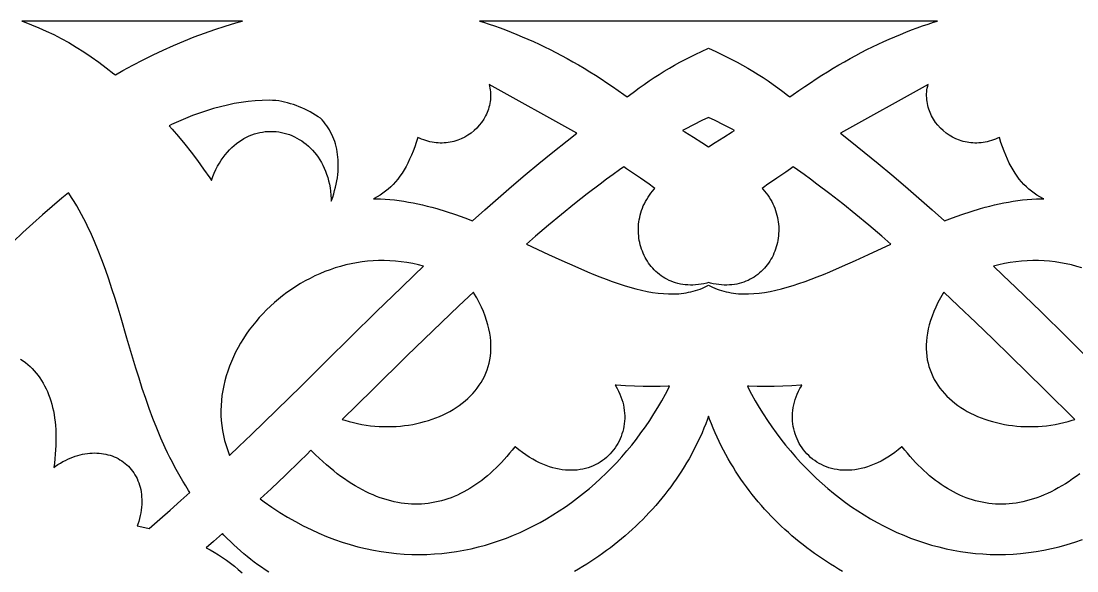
# Model space of a CAD drawing. Extents: x -340 to 340, y -265 to 265.
# Drawn here: x 50 to 104.3, y -183.5 to -155.2 of the extents above; entities that cross this region are included whole.
import ezdxf

# ---------------------------------------------------------------- set-up
doc = ezdxf.new("R2010")
doc.units = 0
doc.layers.add('LAYER_1', color=18, linetype='CONTINUOUS')

msp = doc.modelspace()

# ---------------------------------------------------------------- linework, layer by layer
at = {"layer": 'LAYER_1'}
for points in [[(50.018, -155.202), (50.14, -155.243), (50.519, -155.386), (50.899, -155.542), (51.282, -155.713), (51.665, -155.897), (52.05, -156.096), (52.435, -156.309), (52.821, -156.538), (53.208, -156.781), (53.595, -157.04), (53.981, -157.314), (54.368, -157.604), (54.752, -157.908), (54.832, -157.973), (55.225, -157.75), (55.739, -157.469), (56.256, -157.199), (56.776, -156.939), (57.298, -156.691), (57.823, -156.455), (58.35, -156.23), (58.88, -156.017), (59.413, -155.818), (59.947, -155.631), (60.484, -155.458), (61.023, -155.298), (61.294, -155.223), (61.376, -155.202)], [(96.071, -155.554), (96.355, -155.453), (96.639, -155.357), (96.922, -155.265), (97.127, -155.202), (85.347, -155.202), (73.567, -155.202), (73.772, -155.265), (74.055, -155.357), (74.338, -155.453), (74.622, -155.554), (74.907, -155.659), (75.192, -155.769), (75.478, -155.884), (75.764, -156.003), (76.05, -156.127), (76.337, -156.255), (76.625, -156.389), (76.913, -156.527), (77.201, -156.67), (77.49, -156.818), (77.779, -156.971), (78.069, -157.128), (78.359, -157.291), (78.65, -157.458), (78.941, -157.631), (79.233, -157.809), (79.525, -157.992), (79.817, -158.18), (80.11, -158.373), (80.403, -158.571), (80.697, -158.775), (80.991, -158.984), (81.162, -159.108), (81.284, -159.01), (81.53, -158.822), (81.779, -158.638), (82.031, -158.459), (82.285, -158.283), (82.543, -158.113), (82.803, -157.946), (83.066, -157.784), (83.331, -157.626), (83.599, -157.472), (83.87, -157.322), (84.144, -157.177), (84.42, -157.035), (84.699, -156.898), (84.98, -156.765), (85.347, -156.598), (85.713, -156.765), (85.995, -156.898), (86.273, -157.035), (86.55, -157.177), (86.823, -157.322), (87.094, -157.472), (87.362, -157.626), (87.628, -157.784), (87.891, -157.946), (88.151, -158.113), (88.408, -158.283), (88.663, -158.459), (88.915, -158.638), (89.163, -158.822), (89.409, -159.01), (89.532, -159.108), (89.703, -158.984), (89.997, -158.775), (90.29, -158.571), (90.584, -158.373), (90.877, -158.18), (91.169, -157.992), (91.461, -157.809), (91.753, -157.631), (92.044, -157.458), (92.334, -157.291), (92.624, -157.128), (92.914, -156.971), (93.204, -156.818), (93.492, -156.67), (93.781, -156.527), (94.069, -156.389), (94.356, -156.255), (94.643, -156.127), (94.93, -156.003), (95.216, -155.884), (95.501, -155.769), (95.786, -155.659)], [(68.104, -164.351), (68.241, -164.351), (68.479, -164.356), (68.717, -164.368), (68.956, -164.385), (69.196, -164.409), (69.435, -164.438), (69.675, -164.473), (69.916, -164.513), (70.156, -164.557), (70.397, -164.607), (70.637, -164.661), (70.878, -164.72), (71.119, -164.783), (71.361, -164.85), (71.842, -164.996), (72.323, -165.155), (72.804, -165.327), (73.206, -165.48), (73.84, -164.91), (74.524, -164.307), (75.216, -163.708), (75.915, -163.114), (76.623, -162.525), (77.34, -161.941), (78.067, -161.362), (78.563, -160.977), (74.058, -158.468), (74.077, -158.543), (74.097, -158.645), (74.113, -158.747), (74.124, -158.848), (74.13, -158.949), (74.131, -159.05), (74.128, -159.15), (74.121, -159.248), (74.109, -159.346), (74.094, -159.443), (74.074, -159.539), (74.05, -159.633), (74.022, -159.727), (73.991, -159.818), (73.956, -159.908), (73.917, -159.997), (73.874, -160.085), (73.78, -160.252), (73.673, -160.412), (73.553, -160.564), (73.423, -160.706), (73.282, -160.839), (73.13, -160.961), (72.97, -161.072), (72.801, -161.172), (72.624, -161.258), (72.442, -161.331), (72.346, -161.363), (72.25, -161.391), (72.153, -161.415), (72.054, -161.436), (71.954, -161.453), (71.853, -161.465), (71.751, -161.474), (71.647, -161.478), (71.543, -161.479), (71.439, -161.475), (71.333, -161.466), (71.228, -161.453), (71.121, -161.436), (71.015, -161.413), (70.908, -161.387), (70.801, -161.355), (70.694, -161.318), (70.588, -161.277), (70.481, -161.23), (70.39, -161.186), (70.386, -161.199), (70.309, -161.442), (70.229, -161.675), (70.146, -161.897), (70.06, -162.11), (69.971, -162.312), (69.879, -162.505), (69.784, -162.689), (69.684, -162.863), (69.581, -163.029), (69.474, -163.187), (69.363, -163.335), (69.247, -163.476), (69.127, -163.609), (69.002, -163.734), (68.872, -163.851), (68.737, -163.961), (68.598, -164.063), (68.454, -164.159), (68.304, -164.247), (68.15, -164.329)], [(102.215, -164.356), (102.453, -164.351), (102.589, -164.351), (102.543, -164.329), (102.389, -164.247), (102.24, -164.159), (102.096, -164.063), (101.956, -163.961), (101.822, -163.851), (101.692, -163.734), (101.567, -163.609), (101.447, -163.476), (101.331, -163.335), (101.219, -163.187), (101.112, -163.029), (101.009, -162.863), (100.91, -162.689), (100.814, -162.505), (100.722, -162.312), (100.634, -162.11), (100.548, -161.897), (100.465, -161.675), (100.385, -161.442), (100.307, -161.199), (100.303, -161.186), (100.212, -161.23), (100.106, -161.277), (99.999, -161.318), (99.892, -161.355), (99.786, -161.387), (99.679, -161.413), (99.572, -161.436), (99.466, -161.453), (99.36, -161.466), (99.255, -161.475), (99.15, -161.479), (99.046, -161.478), (98.943, -161.474), (98.841, -161.465), (98.74, -161.453), (98.64, -161.436), (98.541, -161.415), (98.444, -161.391), (98.348, -161.363), (98.251, -161.331), (98.069, -161.258), (97.892, -161.172), (97.724, -161.072), (97.563, -160.961), (97.412, -160.839), (97.271, -160.706), (97.14, -160.564), (97.021, -160.412), (96.913, -160.252), (96.82, -160.085), (96.777, -159.997), (96.738, -159.908), (96.703, -159.818), (96.671, -159.727), (96.644, -159.633), (96.62, -159.539), (96.6, -159.443), (96.584, -159.346), (96.573, -159.248), (96.565, -159.15), (96.562, -159.05), (96.564, -158.949), (96.57, -158.848), (96.581, -158.747), (96.596, -158.645), (96.617, -158.543), (96.635, -158.468), (92.13, -160.977), (92.627, -161.362), (93.354, -161.941), (94.071, -162.525), (94.779, -163.114), (95.478, -163.708), (96.169, -164.307), (96.853, -164.91), (97.488, -165.48), (97.889, -165.327), (98.37, -165.155), (98.852, -164.996), (99.333, -164.85), (99.575, -164.783), (99.815, -164.72), (100.056, -164.661), (100.297, -164.607), (100.538, -164.557), (100.778, -164.513), (101.018, -164.473), (101.258, -164.438), (101.498, -164.409), (101.737, -164.385), (101.976, -164.368)], [(65.941, -164.465), (65.95, -164.441), (66.011, -164.266), (66.065, -164.093), (66.113, -163.923), (66.156, -163.755), (66.193, -163.589), (66.225, -163.425), (66.251, -163.264), (66.271, -163.105), (66.286, -162.949), (66.296, -162.795), (66.3, -162.643), (66.3, -162.494), (66.294, -162.348), (66.283, -162.205), (66.267, -162.064), (66.246, -161.925), (66.22, -161.79), (66.189, -161.657), (66.154, -161.527), (66.114, -161.4), (66.069, -161.275), (66.019, -161.154), (65.966, -161.035), (65.907, -160.919), (65.844, -160.806), (65.777, -160.696), (65.705, -160.589), (65.629, -160.485), (65.549, -160.384), (65.464, -160.286), (65.387, -160.204), (65.268, -160.123), (65.131, -160.035), (64.993, -159.952), (64.854, -159.874), (64.714, -159.8), (64.572, -159.731), (64.429, -159.666), (64.284, -159.606), (64.138, -159.551), (63.991, -159.499), (63.843, -159.453), (63.693, -159.41), (63.541, -159.372), (63.388, -159.338), (63.234, -159.309), (63.088, -159.286), (62.92, -159.281), (62.742, -159.279), (62.384, -159.286), (62.026, -159.307), (61.668, -159.341), (61.31, -159.388), (60.952, -159.448), (60.594, -159.521), (60.236, -159.606), (59.878, -159.703), (59.519, -159.812), (59.161, -159.933), (58.802, -160.065), (58.444, -160.208), (58.085, -160.362), (57.726, -160.526), (57.603, -160.586), (57.758, -160.759), (58.086, -161.143), (58.412, -161.54), (58.736, -161.951), (59.056, -162.377), (59.375, -162.819), (59.692, -163.276), (59.773, -163.399), (59.845, -163.206), (59.922, -163.022), (60.004, -162.845), (60.091, -162.676), (60.183, -162.515), (60.279, -162.361), (60.38, -162.215), (60.485, -162.077), (60.593, -161.946), (60.706, -161.823), (60.821, -161.708), (60.941, -161.6), (61.063, -161.5), (61.188, -161.407), (61.315, -161.322), (61.445, -161.244), (61.577, -161.174), (61.711, -161.112), (61.847, -161.057), (61.984, -161.009), (62.122, -160.969), (62.261, -160.936), (62.401, -160.91), (62.541, -160.892), (62.681, -160.881), (62.822, -160.877), (62.962, -160.88), (63.101, -160.891), (63.24, -160.908), (63.378, -160.932), (63.514, -160.963), (63.649, -161.001), (63.783, -161.046), (63.914, -161.098), (64.043, -161.156), (64.17, -161.22), (64.295, -161.291), (64.417, -161.369), (64.535, -161.452), (64.65, -161.542), (64.762, -161.639), (64.871, -161.741), (64.975, -161.85), (65.075, -161.964), (65.171, -162.085), (65.262, -162.211), (65.348, -162.343), (65.43, -162.481), (65.506, -162.624), (65.577, -162.773), (65.642, -162.927), (65.702, -163.087), (65.755, -163.252), (65.802, -163.422), (65.843, -163.597), (65.877, -163.777), (65.905, -163.963), (65.925, -164.153), (65.938, -164.348)], [(84.013, -160.829), (84.134, -160.902), (84.567, -161.169), (85.008, -161.449), (85.347, -161.668), (85.685, -161.449), (86.126, -161.169), (86.559, -160.902), (86.681, -160.829), (86.553, -160.76), (86.123, -160.535), (85.693, -160.323), (85.347, -160.16), (85, -160.323), (84.571, -160.535), (84.14, -160.76)], [(82.466, -169.164), (82.746, -169.202), (83.02, -169.228), (83.29, -169.242), (83.555, -169.243), (83.684, -169.238), (83.813, -169.23), (83.941, -169.218), (84.067, -169.203), (84.192, -169.184), (84.315, -169.161), (84.437, -169.135), (84.558, -169.105), (84.678, -169.071), (84.796, -169.032), (84.913, -168.99), (85.028, -168.944), (85.143, -168.894), (85.347, -168.796), (85.551, -168.894), (85.665, -168.944), (85.781, -168.99), (85.898, -169.032), (86.016, -169.071), (86.135, -169.105), (86.256, -169.135), (86.378, -169.161), (86.502, -169.184), (86.627, -169.203), (86.753, -169.218), (86.88, -169.23), (87.009, -169.238), (87.138, -169.243), (87.404, -169.242), (87.673, -169.228), (87.948, -169.202), (88.227, -169.164), (88.511, -169.114), (88.8, -169.053), (89.093, -168.982), (89.391, -168.9), (89.692, -168.81), (89.998, -168.71), (90.307, -168.603), (90.62, -168.487), (90.936, -168.365), (91.256, -168.237), (91.578, -168.102), (92.233, -167.818), (92.898, -167.518), (93.573, -167.207), (94.714, -166.678), (94.253, -166.277), (93.585, -165.707), (92.917, -165.152), (92.251, -164.613), (91.586, -164.091), (90.921, -163.586), (90.589, -163.34), (90.257, -163.099), (89.925, -162.863), (89.706, -162.71), (89.561, -162.812), (89.315, -162.979), (88.852, -163.288), (88.627, -163.441), (88.402, -163.6), (88.172, -163.769), (88.109, -163.818), (88.138, -163.849), (88.227, -163.95), (88.311, -164.054), (88.389, -164.16), (88.463, -164.268), (88.53, -164.378), (88.593, -164.49), (88.651, -164.603), (88.703, -164.717), (88.75, -164.832), (88.793, -164.949), (88.83, -165.066), (88.863, -165.184), (88.89, -165.303), (88.913, -165.422), (88.931, -165.541), (88.944, -165.661), (88.953, -165.78), (88.957, -165.899), (88.956, -166.017), (88.951, -166.136), (88.941, -166.253), (88.927, -166.37), (88.909, -166.485), (88.886, -166.6), (88.859, -166.713), (88.828, -166.825), (88.793, -166.936), (88.753, -167.045), (88.709, -167.152), (88.661, -167.257), (88.61, -167.36), (88.554, -167.46), (88.494, -167.559), (88.43, -167.654), (88.363, -167.747), (88.292, -167.837), (88.217, -167.924), (88.138, -168.008), (88.055, -168.089), (87.969, -168.166), (87.879, -168.239), (87.786, -168.309), (87.689, -168.374), (87.589, -168.435), (87.485, -168.492), (87.379, -168.544), (87.269, -168.592), (87.155, -168.635), (87.039, -168.673), (86.92, -168.705), (86.798, -168.733), (86.673, -168.755), (86.546, -168.771), (86.416, -168.781), (86.284, -168.786), (86.149, -168.785), (86.011, -168.777), (85.872, -168.764), (85.73, -168.744), (85.586, -168.717), (85.44, -168.684), (85.347, -168.659), (85.253, -168.684), (85.108, -168.717), (84.964, -168.744), (84.822, -168.764), (84.682, -168.777), (84.545, -168.785), (84.41, -168.786), (84.278, -168.781), (84.147, -168.771), (84.02, -168.755), (83.895, -168.733), (83.773, -168.705), (83.654, -168.673), (83.538, -168.635), (83.425, -168.592), (83.315, -168.544), (83.208, -168.492), (83.105, -168.435), (83.004, -168.374), (82.908, -168.309), (82.814, -168.239), (82.725, -168.166), (82.638, -168.089), (82.556, -168.008), (82.477, -167.924), (82.402, -167.837), (82.331, -167.747), (82.263, -167.654), (82.199, -167.559), (82.14, -167.46), (82.084, -167.36), (82.032, -167.257), (81.984, -167.152), (81.941, -167.045), (81.901, -166.936), (81.866, -166.825), (81.834, -166.713), (81.807, -166.6), (81.785, -166.485), (81.766, -166.37), (81.752, -166.253), (81.742, -166.136), (81.737, -166.017), (81.737, -165.899), (81.741, -165.78), (81.749, -165.661), (81.763, -165.541), (81.781, -165.422), (81.803, -165.303), (81.831, -165.184), (81.863, -165.066), (81.901, -164.949), (81.943, -164.832), (81.99, -164.717), (82.043, -164.603), (82.1, -164.49), (82.163, -164.378), (82.231, -164.268), (82.304, -164.16), (82.383, -164.054), (82.466, -163.95), (82.555, -163.849), (82.584, -163.818), (82.521, -163.769), (82.291, -163.6), (82.066, -163.441), (81.842, -163.288), (81.378, -162.979), (81.132, -162.812), (80.987, -162.71), (80.769, -162.863), (80.436, -163.099), (80.104, -163.34), (79.772, -163.586), (79.108, -164.091), (78.442, -164.613), (77.776, -165.152), (77.109, -165.707), (76.44, -166.277), (75.98, -166.678), (77.121, -167.207), (77.796, -167.518), (78.461, -167.818), (79.116, -168.102), (79.438, -168.237), (79.758, -168.365), (80.074, -168.487), (80.387, -168.603), (80.696, -168.71), (81.001, -168.81), (81.303, -168.9), (81.6, -168.982), (81.894, -169.053), (82.182, -169.114)], [(70.21, -168.27), (70.683, -167.82), (70.42, -167.749), (70.126, -167.682), (69.832, -167.628), (69.538, -167.585), (69.246, -167.553), (68.955, -167.533), (68.664, -167.524), (68.376, -167.526), (68.089, -167.538), (67.804, -167.561), (67.52, -167.595), (67.24, -167.638), (66.961, -167.691), (66.685, -167.753), (66.412, -167.825), (66.143, -167.906), (65.876, -167.996), (65.613, -168.095), (65.354, -168.202), (65.098, -168.318), (64.847, -168.441), (64.6, -168.572), (64.358, -168.711), (64.12, -168.857), (63.887, -169.01), (63.66, -169.17), (63.438, -169.337), (63.222, -169.51), (63.011, -169.689), (62.807, -169.875), (62.609, -170.066), (62.417, -170.262), (62.232, -170.464), (62.054, -170.671), (61.884, -170.883), (61.72, -171.099), (61.564, -171.319), (61.416, -171.544), (61.276, -171.772), (61.144, -172.004), (61.02, -172.24), (60.905, -172.478), (60.799, -172.719), (60.702, -172.964), (60.614, -173.21), (60.535, -173.459), (60.466, -173.709), (60.406, -173.962), (60.357, -174.216), (60.318, -174.471), (60.289, -174.727), (60.27, -174.985), (60.263, -175.243), (60.266, -175.501), (60.28, -175.759), (60.306, -176.018), (60.343, -176.276), (60.392, -176.535), (60.453, -176.792), (60.526, -177.049), (60.612, -177.305), (60.708, -177.554), (61.191, -177.095), (61.838, -176.474), (63.124, -175.224), (64.401, -173.967), (65.677, -172.705), (66.957, -171.439), (68.246, -170.171), (69.55, -168.904)], [(73.661, -169.918), (73.546, -169.681), (73.418, -169.44), (73.277, -169.196), (73.249, -169.151), (72.507, -169.848), (71.606, -170.707), (70.716, -171.566), (69.834, -172.427), (68.069, -174.161), (66.503, -175.704), (66.637, -175.748), (66.855, -175.811), (67.075, -175.868), (67.295, -175.917), (67.516, -175.96), (67.737, -175.995), (67.959, -176.024), (68.18, -176.047), (68.401, -176.062), (68.622, -176.071), (68.841, -176.074), (69.06, -176.07), (69.277, -176.06), (69.493, -176.043), (69.707, -176.02), (69.919, -175.991), (70.128, -175.956), (70.335, -175.915), (70.539, -175.868), (70.74, -175.815), (70.938, -175.756), (71.132, -175.692), (71.322, -175.621), (71.508, -175.546), (71.69, -175.464), (71.867, -175.378), (72.039, -175.286), (72.207, -175.189), (72.369, -175.086), (72.525, -174.979), (72.676, -174.866), (72.82, -174.749), (72.959, -174.627), (73.091, -174.5), (73.216, -174.368), (73.334, -174.232), (73.446, -174.092), (73.55, -173.946), (73.646, -173.797), (73.735, -173.643), (73.816, -173.485), (73.889, -173.323), (73.953, -173.156), (74.009, -172.985), (74.057, -172.81), (74.095, -172.631), (74.124, -172.447), (74.144, -172.26), (74.154, -172.068), (74.154, -171.871), (74.144, -171.671), (74.124, -171.466), (74.092, -171.257), (74.05, -171.044), (73.996, -170.827), (73.93, -170.606), (73.853, -170.381), (73.763, -170.151)], [(99.562, -175.692), (99.756, -175.756), (99.953, -175.815), (100.154, -175.868), (100.358, -175.915), (100.565, -175.956), (100.775, -175.991), (100.987, -176.02), (101.201, -176.043), (101.416, -176.06), (101.634, -176.07), (101.852, -176.074), (102.072, -176.071), (102.292, -176.062), (102.514, -176.047), (102.735, -176.024), (102.957, -175.995), (103.178, -175.96), (103.399, -175.917), (103.619, -175.868), (103.838, -175.811), (104.056, -175.748), (104.19, -175.704), (102.624, -174.161), (100.86, -172.427), (99.977, -171.566), (99.088, -170.707), (98.186, -169.848), (97.445, -169.151), (97.417, -169.196), (97.275, -169.44), (97.147, -169.681), (97.032, -169.918), (96.93, -170.151), (96.84, -170.381), (96.763, -170.606), (96.698, -170.827), (96.644, -171.044), (96.601, -171.257), (96.57, -171.466), (96.549, -171.671), (96.539, -171.871), (96.539, -172.068), (96.55, -172.26), (96.569, -172.447), (96.598, -172.631), (96.637, -172.81), (96.684, -172.985), (96.74, -173.156), (96.805, -173.323), (96.878, -173.485), (96.959, -173.643), (97.047, -173.797), (97.144, -173.946), (97.248, -174.092), (97.359, -174.232), (97.478, -174.368), (97.603, -174.5), (97.735, -174.627), (97.873, -174.749), (98.018, -174.866), (98.169, -174.979), (98.325, -175.086), (98.487, -175.189), (98.654, -175.286), (98.827, -175.378), (99.004, -175.464), (99.185, -175.546), (99.372, -175.621)], [(64.897, -181.371), (65.3, -181.554), (65.702, -181.723), (66.104, -181.876), (66.506, -182.015), (66.907, -182.14), (67.307, -182.251), (67.707, -182.348), (68.105, -182.431), (68.503, -182.501), (68.899, -182.557), (69.294, -182.6), (69.687, -182.631), (70.078, -182.648), (70.468, -182.653), (70.856, -182.646), (71.241, -182.627), (71.625, -182.595), (72.006, -182.552), (72.384, -182.497), (72.76, -182.431), (73.134, -182.354), (73.504, -182.265), (73.871, -182.166), (74.235, -182.056), (74.596, -181.936), (74.953, -181.805), (75.307, -181.665), (75.657, -181.514), (76.003, -181.354), (76.344, -181.184), (76.682, -181.005), (77.015, -180.816), (77.344, -180.619), (77.668, -180.413), (77.988, -180.198), (78.302, -179.975), (78.611, -179.744), (78.915, -179.505), (79.214, -179.258), (79.507, -179.003), (79.794, -178.741), (80.076, -178.471), (80.352, -178.195), (80.621, -177.912), (80.884, -177.622), (81.141, -177.325), (81.391, -177.022), (81.634, -176.714), (81.87, -176.399), (82.099, -176.078), (82.322, -175.752), (82.536, -175.421), (82.744, -175.085), (82.943, -174.744), (83.135, -174.398), (83.319, -174.047), (83.345, -173.994), (83.275, -173.997), (82.854, -174.009), (82.422, -174.013), (81.98, -174.009), (81.528, -173.998), (81.066, -173.977), (80.595, -173.947), (80.547, -173.943), (80.572, -173.982), (80.651, -174.118), (80.722, -174.256), (80.785, -174.395), (80.841, -174.534), (80.89, -174.674), (80.931, -174.815), (80.965, -174.955), (80.992, -175.096), (81.012, -175.236), (81.025, -175.376), (81.031, -175.515), (81.031, -175.653), (81.024, -175.79), (81.01, -175.926), (80.99, -176.06), (80.963, -176.192), (80.931, -176.322), (80.892, -176.45), (80.848, -176.576), (80.797, -176.699), (80.741, -176.819), (80.679, -176.936), (80.612, -177.05), (80.539, -177.161), (80.462, -177.267), (80.378, -177.37), (80.29, -177.469), (80.197, -177.564), (80.099, -177.654), (79.996, -177.739), (79.889, -177.819), (79.778, -177.894), (79.661, -177.964), (79.541, -178.029), (79.417, -178.087), (79.289, -178.14), (79.157, -178.186), (79.021, -178.226), (78.882, -178.259), (78.739, -178.285), (78.594, -178.305), (78.445, -178.317), (78.293, -178.322), (78.139, -178.319), (77.982, -178.309), (77.822, -178.291), (77.661, -178.264), (77.497, -178.23), (77.331, -178.187), (77.163, -178.136), (76.994, -178.075), (76.823, -178.007), (76.65, -177.929), (76.476, -177.842), (76.3, -177.745), (76.123, -177.639), (75.946, -177.524), (75.767, -177.398), (75.587, -177.263), (75.406, -177.118), (75.388, -177.102), (75.385, -177.106), (75.251, -177.277), (75.115, -177.442), (74.978, -177.604), (74.84, -177.76), (74.699, -177.912), (74.558, -178.059), (74.415, -178.201), (74.27, -178.338), (74.125, -178.471), (73.977, -178.598), (73.829, -178.721), (73.679, -178.839), (73.527, -178.951), (73.375, -179.059), (73.22, -179.161), (73.065, -179.258), (72.908, -179.35), (72.75, -179.437), (72.591, -179.518), (72.43, -179.594), (72.268, -179.664), (72.105, -179.729), (71.941, -179.788), (71.775, -179.841), (71.609, -179.889), (71.441, -179.932), (71.272, -179.968), (71.102, -179.999), (70.931, -180.023), (70.76, -180.042), (70.587, -180.055), (70.413, -180.062), (70.239, -180.062), (70.063, -180.057), (69.887, -180.046), (69.711, -180.028), (69.533, -180.004), (69.355, -179.974), (69.176, -179.938), (68.997, -179.896), (68.817, -179.847), (68.636, -179.792), (68.455, -179.731), (68.274, -179.663), (68.092, -179.589), (67.91, -179.509), (67.727, -179.422), (67.544, -179.329), (67.36, -179.229), (67.176, -179.123), (66.991, -179.01), (66.807, -178.891), (66.622, -178.765), (66.436, -178.633), (66.25, -178.494), (66.064, -178.348), (65.878, -178.195), (65.691, -178.036), (65.504, -177.87), (65.317, -177.698), (65.129, -177.518), (64.942, -177.332), (64.896, -177.285), (64.682, -177.5), (64.318, -177.858), (63.58, -178.568), (62.839, -179.267), (62.277, -179.794), (62.484, -179.946), (62.885, -180.224), (63.287, -180.484), (63.689, -180.729), (64.091, -180.959), (64.494, -181.172)]]:
    msp.add_lwpolyline(points, close=True, dxfattribs=at)
for points in [[(49.961, -172.6), (50.088, -172.688), (50.211, -172.78), (50.329, -172.878), (50.444, -172.98), (50.554, -173.088), (50.659, -173.2), (50.76, -173.318), (50.856, -173.44), (50.948, -173.566), (51.035, -173.698), (51.117, -173.834), (51.195, -173.975), (51.268, -174.121), (51.336, -174.271), (51.399, -174.425), (51.457, -174.584), (51.511, -174.748), (51.56, -174.916), (51.604, -175.088), (51.643, -175.265), (51.677, -175.446), (51.706, -175.632), (51.73, -175.821), (51.749, -176.016), (51.764, -176.214), (51.773, -176.417), (51.777, -176.624), (51.777, -176.836), (51.771, -177.052), (51.76, -177.272), (51.744, -177.496), (51.723, -177.725), (51.697, -177.958), (51.67, -178.169), (51.755, -178.108), (51.881, -178.025), (52.007, -177.947), (52.134, -177.875), (52.261, -177.809), (52.388, -177.748), (52.515, -177.693), (52.642, -177.643), (52.769, -177.598), (52.895, -177.559), (53.021, -177.525), (53.147, -177.496), (53.271, -177.473), (53.395, -177.454), (53.518, -177.441), (53.64, -177.433), (53.761, -177.43), (53.88, -177.432), (53.998, -177.44), (54.114, -177.452), (54.229, -177.468), (54.342, -177.49), (54.453, -177.517), (54.561, -177.548), (54.668, -177.584), (54.772, -177.625), (54.873, -177.67), (54.972, -177.72), (55.068, -177.774), (55.162, -177.833), (55.252, -177.896), (55.339, -177.964), (55.422, -178.035), (55.502, -178.111), (55.578, -178.191), (55.65, -178.275), (55.719, -178.363), (55.783, -178.454), (55.843, -178.55), (55.899, -178.649), (55.951, -178.751), (55.997, -178.857), (56.039, -178.967), (56.076, -179.079), (56.109, -179.195), (56.136, -179.314), (56.158, -179.436), (56.175, -179.56), (56.186, -179.688), (56.192, -179.818), (56.193, -179.951), (56.188, -180.086), (56.177, -180.224), (56.16, -180.364), (56.138, -180.507), (56.11, -180.652), (56.075, -180.799), (56.035, -180.948), (55.988, -181.099), (55.959, -181.184), (56.198, -181.233), (56.569, -181.314), (57.114, -180.842), (57.655, -180.365), (58.193, -179.883), (58.662, -179.457), (58.602, -179.365), (58.451, -179.126), (58.305, -178.886), (58.163, -178.644), (58.026, -178.401), (57.893, -178.156), (57.764, -177.91), (57.639, -177.663), (57.518, -177.414), (57.4, -177.164), (57.176, -176.662), (56.964, -176.155), (56.764, -175.646), (56.574, -175.133), (56.393, -174.619), (56.22, -174.103), (56.053, -173.585), (55.892, -173.068), (55.736, -172.55), (55.43, -171.517), (55.128, -170.491), (54.975, -169.981), (54.819, -169.475), (54.658, -168.973), (54.493, -168.475), (54.321, -167.982), (54.142, -167.495), (53.954, -167.013), (53.756, -166.538), (53.547, -166.069), (53.439, -165.839), (53.327, -165.609), (53.211, -165.382), (53.092, -165.157), (52.97, -164.934), (52.843, -164.713), (52.713, -164.494), (52.579, -164.278), (52.44, -164.064), (52.42, -164.033), (52.086, -164.309), (51.584, -164.737), (51.082, -165.177), (50.58, -165.627), (50.079, -166.087), (49.578, -166.557)], [(104.551, -167.906), (104.281, -167.825), (104.008, -167.753), (103.732, -167.691), (103.454, -167.638), (103.173, -167.595), (102.89, -167.561), (102.605, -167.538), (102.318, -167.526), (102.029, -167.524), (101.739, -167.533), (101.448, -167.553), (101.155, -167.585), (100.862, -167.628), (100.568, -167.682), (100.273, -167.749), (100.01, -167.82), (100.484, -168.27), (101.143, -168.904), (102.448, -170.171), (103.737, -171.439), (105.016, -172.705)], [(104.443, -178.494), (104.257, -178.633), (104.072, -178.765), (103.887, -178.891), (103.702, -179.01), (103.518, -179.123), (103.334, -179.229), (103.15, -179.329), (102.967, -179.422), (102.784, -179.509), (102.602, -179.589), (102.42, -179.663), (102.238, -179.731), (102.057, -179.792), (101.877, -179.847), (101.697, -179.896), (101.517, -179.938), (101.339, -179.974), (101.16, -180.004), (100.983, -180.028), (100.806, -180.046), (100.63, -180.057), (100.455, -180.062), (100.28, -180.062), (100.107, -180.055), (99.934, -180.042), (99.762, -180.023), (99.591, -179.999), (99.421, -179.968), (99.253, -179.932), (99.085, -179.889), (98.918, -179.841), (98.753, -179.788), (98.589, -179.729), (98.425, -179.664), (98.264, -179.594), (98.103, -179.518), (97.943, -179.437), (97.785, -179.35), (97.629, -179.258), (97.473, -179.161), (97.319, -179.059), (97.166, -178.951), (97.015, -178.839), (96.865, -178.721), (96.716, -178.598), (96.569, -178.471), (96.423, -178.338), (96.279, -178.201), (96.136, -178.059), (95.994, -177.912), (95.854, -177.76), (95.715, -177.604), (95.578, -177.442), (95.442, -177.277), (95.308, -177.106), (95.305, -177.102), (95.287, -177.118), (95.107, -177.263), (94.927, -177.398), (94.748, -177.524), (94.57, -177.639), (94.393, -177.745), (94.218, -177.842), (94.044, -177.929), (93.871, -178.007), (93.7, -178.075), (93.53, -178.136), (93.362, -178.187), (93.197, -178.23), (93.033, -178.264), (92.871, -178.291), (92.712, -178.309), (92.555, -178.319), (92.4, -178.322), (92.249, -178.317), (92.1, -178.305), (91.954, -178.285), (91.812, -178.259), (91.673, -178.226), (91.537, -178.186), (91.405, -178.14), (91.277, -178.087), (91.152, -178.029), (91.032, -177.964), (90.916, -177.894), (90.804, -177.819), (90.697, -177.739), (90.594, -177.654), (90.496, -177.564), (90.403, -177.469), (90.315, -177.37), (90.232, -177.267), (90.154, -177.161), (90.081, -177.05), (90.014, -176.936), (89.952, -176.819), (89.896, -176.699), (89.846, -176.576), (89.801, -176.45), (89.763, -176.322), (89.73, -176.192), (89.704, -176.06), (89.684, -175.926), (89.67, -175.79), (89.663, -175.653), (89.662, -175.515), (89.668, -175.376), (89.681, -175.236), (89.701, -175.096), (89.728, -174.955), (89.762, -174.815), (89.804, -174.674), (89.852, -174.534), (89.908, -174.395), (89.972, -174.256), (90.043, -174.118), (90.122, -173.982), (90.147, -173.943), (90.098, -173.947), (89.627, -173.977), (89.166, -173.998), (88.714, -174.009), (88.272, -174.013), (87.84, -174.009), (87.418, -173.997), (87.348, -173.994), (87.374, -174.047), (87.558, -174.398), (87.75, -174.744), (87.95, -175.085), (88.157, -175.421), (88.372, -175.752), (88.594, -176.078), (88.823, -176.399), (89.06, -176.714), (89.303, -177.022), (89.553, -177.325), (89.81, -177.622), (90.073, -177.912), (90.342, -178.195), (90.618, -178.471), (90.899, -178.741), (91.186, -179.003), (91.48, -179.258), (91.778, -179.505), (92.082, -179.744), (92.391, -179.975), (92.706, -180.198), (93.025, -180.413), (93.349, -180.619), (93.678, -180.816), (94.011, -181.005), (94.349, -181.184), (94.691, -181.354), (95.037, -181.514), (95.387, -181.665), (95.74, -181.805), (96.098, -181.936), (96.458, -182.056), (96.822, -182.166), (97.19, -182.265), (97.56, -182.354), (97.933, -182.431), (98.309, -182.497), (98.688, -182.552), (99.069, -182.595), (99.452, -182.627), (99.838, -182.646), (100.226, -182.653), (100.615, -182.648), (101.007, -182.631), (101.4, -182.6), (101.795, -182.557), (102.191, -182.501), (102.588, -182.431), (102.987, -182.348), (103.386, -182.251), (103.786, -182.14), (104.188, -182.015), (104.589, -181.876)], [(92.244, -183.527), (92.031, -183.403), (91.82, -183.277), (91.611, -183.147), (91.404, -183.015), (91.199, -182.879), (90.996, -182.741), (90.795, -182.599), (90.596, -182.455), (90.4, -182.307), (90.205, -182.157), (90.013, -182.003), (89.823, -181.847), (89.636, -181.688), (89.451, -181.526), (89.269, -181.361), (89.089, -181.194), (88.912, -181.023), (88.737, -180.85), (88.565, -180.674), (88.396, -180.496), (88.23, -180.315), (88.067, -180.131), (87.906, -179.944), (87.749, -179.755), (87.595, -179.563), (87.443, -179.368), (87.295, -179.171), (87.151, -178.972), (87.009, -178.77), (86.871, -178.565), (86.736, -178.358), (86.605, -178.148), (86.477, -177.936), (86.352, -177.722), (86.232, -177.505), (86.115, -177.285), (86.001, -177.064), (85.892, -176.84), (85.786, -176.613), (85.684, -176.385), (85.586, -176.154), (85.492, -175.921), (85.402, -175.685), (85.347, -175.533), (85.292, -175.685), (85.202, -175.921), (85.108, -176.154), (85.01, -176.385), (84.908, -176.613), (84.802, -176.84), (84.692, -177.064), (84.579, -177.285), (84.462, -177.505), (84.341, -177.722), (84.217, -177.936), (84.089, -178.148), (83.958, -178.358), (83.823, -178.565), (83.685, -178.77), (83.543, -178.972), (83.398, -179.171), (83.25, -179.368), (83.099, -179.563), (82.945, -179.755), (82.787, -179.944), (82.627, -180.131), (82.464, -180.315), (82.297, -180.496), (82.128, -180.674), (81.957, -180.85), (81.782, -181.023), (81.605, -181.194), (81.425, -181.361), (81.243, -181.526), (81.058, -181.688), (80.87, -181.847), (80.681, -182.003), (80.488, -182.157), (80.294, -182.307), (80.097, -182.455), (79.898, -182.599), (79.697, -182.741), (79.494, -182.879), (79.289, -183.015), (79.082, -183.147), (78.873, -183.277), (78.662, -183.403), (78.45, -183.527)], [(62.72, -183.562), (62.533, -183.438), (62.347, -183.31), (62.163, -183.178), (61.98, -183.043), (61.799, -182.903), (61.62, -182.761), (61.443, -182.614), (61.267, -182.464), (61.093, -182.31), (60.921, -182.152), (60.751, -181.99), (60.583, -181.825), (60.417, -181.655), (60.342, -181.576), (59.88, -181.986), (59.506, -182.313), (59.702, -182.415), (59.92, -182.536), (60.134, -182.665), (60.345, -182.801), (60.553, -182.945), (60.758, -183.097), (60.959, -183.258), (61.156, -183.427), (61.349, -183.606)]]:
    msp.add_lwpolyline(points, dxfattribs=at)

doc.saveas('drawing.dxf')
